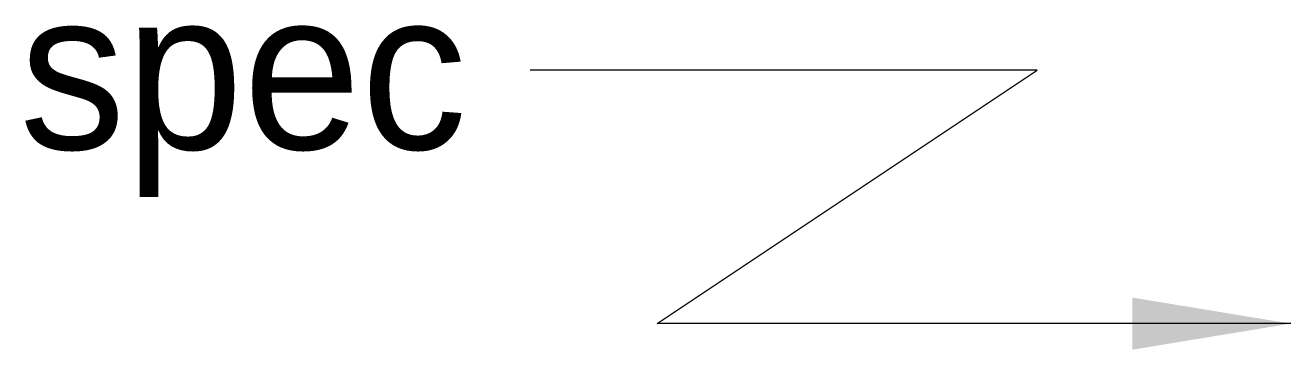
# Model space of a CAD drawing. Header units: millimetres. Extents: x -20 to 0, y -0.4 to 4.7.
import ezdxf
from ezdxf.enums import TextEntityAlignment as Align

# ---------------------------------------------------------------- set-up
doc = ezdxf.new("R2010")
doc.units = ezdxf.units.MM
doc.layers.get('0').update_dxf_attribs({"lineweight": 25})
doc.styles.add('textstyle3', font='')
doc.styles.get('textstyle3').set_extended_font_data('Source Sans Pro')
doc.dimstyles.new('QCADDimStyle', dxfattribs={"dimtxt": 2.5, "dimasz": 2.5, "dimexe": 1.25, "dimexo": 0.625, "dimtad": 1, "dimtoh": 1, "dimdec": 4, "dimdsep": 46, "dimtxsty": 'Standard', "dimcen": 0.09, "dimadec": 0, "dimazin": 2, "dimtfac": 1, "dimtdec": 4, "dimtofl": 0, "dimtmove": 2, "dimatfit": 3, "dimfxl": 1, "dimtolj": 1, "dimtzin": 0, "dimarcsym": 0})

msp = doc.modelspace()

# ---------------------------------------------------------------- texts
at = {"style": 'textstyle3'}
msp.add_attdef('spec', text='IT(reset)', height=2.5, dxfattribs=at).set_placement((-13, 4), align=Align.MIDDLE_RIGHT)

# ---------------------------------------------------------------- leaders
msp.add_leader([(0, 0), (-10, 0), (-4, 4), (-12, 4)], dimstyle='QCADDimStyle')

doc.saveas('drawing.dxf')
